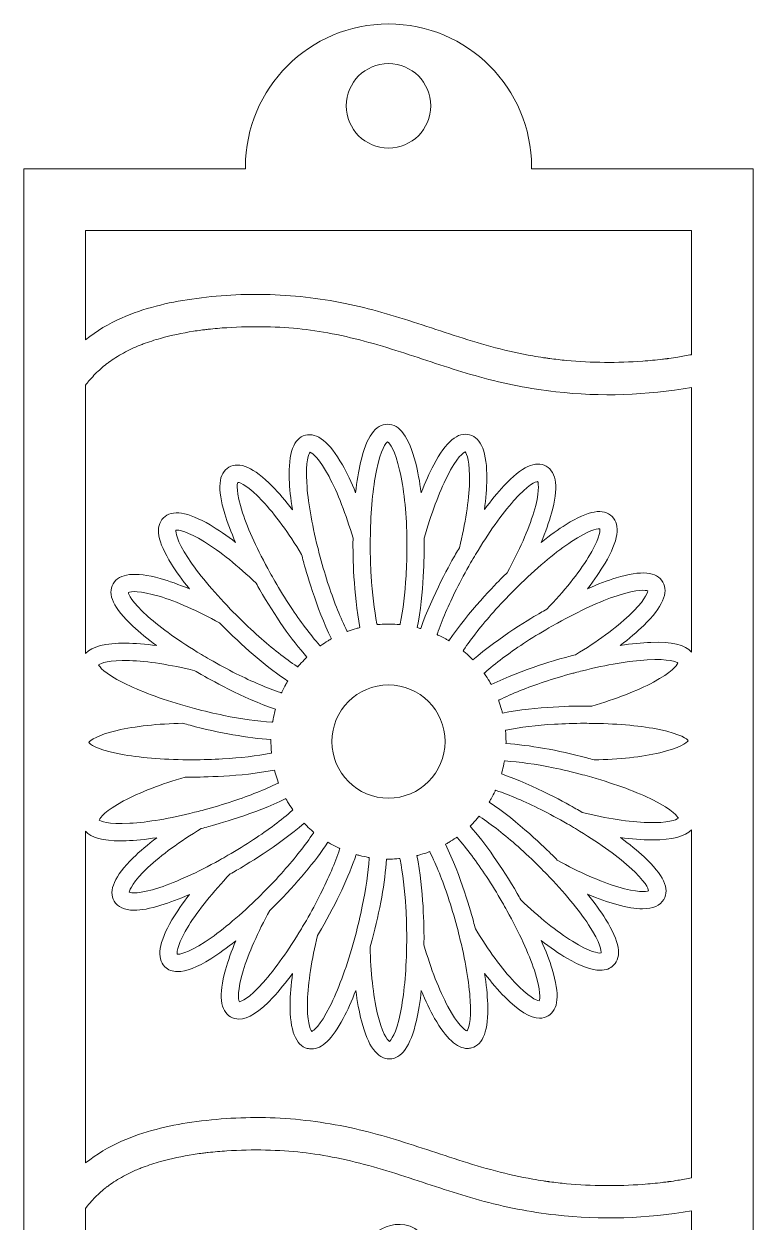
# Model space of a CAD drawing. Extents: x 1255 to 1745, y -1407 to 327.
# Drawn here: x 1255 to 1745, y -478 to 327 of the extents above; entities that cross this region are included whole.
import ezdxf

# ---------------------------------------------------------------- set-up
doc = ezdxf.new("R2010")
doc.units = 0
doc.header["$MEASUREMENT"] = 0
doc.layers.add('Layer 1', color=7, linetype='Continuous')

# ---------------------------------------------------------------- blocks, each defined once
blk = doc.blocks.new('block 2')
at = {"layer": 'Layer 1', "lineweight": 0}
for points, knots in [([(1596.15, 229.71), (1596.15, 229.71), (1596.15, 230.91), (1596.15, 230.91), (1596.15, 284.01), (1553.1, 327.05), (1500, 327.05), (1446.9, 327.05), (1403.85, 284.01), (1403.85, 230.91), (1403.85, 230.91), (1403.85, 229.71), (1403.85, 229.71), (1403.85, 229.71), (1254.96, 229.71), (1254.96, 229.71), (1254.96, 229.71), (1254.96, -1407.05), (1254.96, -1407.05), (1254.96, -1407.05), (1745.04, -1407.05), (1745.04, -1407.05), (1745.04, -1407.05), (1745.04, 229.71), (1745.04, 229.71), (1745.04, 229.71), (1596.15, 229.71), (1596.15, 229.71)], [0, 0, 0, 0, 1, 1, 1, 2, 2, 2, 3, 3, 3, 4, 4, 4, 5, 5, 5, 6, 6, 6, 7, 7, 7, 8, 8, 8, 9, 9, 9, 9]), ([(1500, 300.42), (1515.67, 300.42), (1528.38, 287.71), (1528.38, 272.04), (1528.38, 256.35), (1515.67, 243.64), (1500, 243.64), (1484.33, 243.64), (1471.62, 256.35), (1471.62, 272.04), (1471.62, 287.71), (1484.33, 300.42), (1500, 300.42)], [0, 0, 0, 0, 1, 1, 1, 2, 2, 2, 3, 3, 3, 4, 4, 4, 4]), ([(1703.61, 104.77), (1700.58, 104.21), (1697.58, 103.64), (1694.53, 103.16), (1692.51, 102.84), (1690.49, 102.53), (1688.44, 102.23), (1688.2, 102.2), (1688.03, 102.16), (1687.87, 102.14), (1687.7, 102.14), (1687.53, 102.12), (1687.26, 102.07), (1686.24, 101.94), (1685.22, 101.81), (1684.2, 101.7), (1679.78, 101.18), (1675.34, 100.77), (1670.9, 100.44), (1653.84, 99.18), (1636.65, 99.33), (1619.58, 100.9), (1615.84, 101.25), (1612.1, 101.68), (1608.35, 102.14), (1608.14, 102.16), (1607.96, 102.18), (1607.81, 102.2), (1607.64, 102.23), (1607.44, 102.27), (1607.18, 102.31), (1606.16, 102.47), (1605.13, 102.6), (1604.13, 102.75), (1601.76, 103.12), (1599.39, 103.51), (1597.04, 103.92), (1588.59, 105.43), (1580.22, 107.28), (1571.92, 109.47), (1555.32, 113.85), (1539.04, 119.42), (1522.72, 124.75), (1506.7, 130), (1490.6, 135.04), (1474.12, 138.57), (1456.52, 142.33), (1438.52, 144.55), (1420.52, 145.16), (1402.87, 145.77), (1385.27, 144.62), (1367.77, 142.18), (1351.49, 139.9), (1335.67, 135.94), (1320.59, 129.39), (1312.02, 125.66), (1303.81, 120.75), (1296.39, 114.85), (1296.39, 114.85), (1296.39, 188.27), (1296.39, 188.27), (1296.39, 188.27), (1703.61, 188.27), (1703.61, 188.27), (1703.61, 188.27), (1703.61, 104.77), (1703.61, 104.77)], [0, 0, 0, 0, 1, 1, 1, 2, 2, 2, 3, 3, 3, 4, 4, 4, 5, 5, 5, 6, 6, 6, 7, 7, 7, 8, 8, 8, 9, 9, 9, 10, 10, 10, 11, 11, 11, 12, 12, 12, 13, 13, 13, 14, 14, 14, 15, 15, 15, 16, 16, 16, 17, 17, 17, 18, 18, 18, 19, 19, 19, 20, 20, 20, 21, 21, 21, 22, 22, 22, 22]), ([(1703.61, -95.14), (1699.45, -90.26), (1690.44, -88.11), (1676.32, -88.59), (1670.25, -88.8), (1663.33, -89.52), (1655.8, -90.67), (1661.85, -86.08), (1667.2, -81.51), (1671.64, -77.16), (1684.15, -64.89), (1688.44, -55.09), (1684.39, -48.06), (1680.3, -40.97), (1670.03, -40.06), (1653.03, -45.23), (1647.24, -47), (1640.74, -49.46), (1633.75, -52.55), (1638.41, -46.54), (1642.41, -40.75), (1645.57, -35.42), (1654.47, -20.29), (1656.08, -9.7), (1650.36, -4), (1644.57, 1.79), (1634.45, 0.05), (1619.32, -9.37), (1614.19, -12.59), (1608.55, -16.66), (1602.61, -21.43), (1605.57, -14.42), (1607.92, -7.8), (1609.57, -1.82), (1614.3, 15.09), (1613.1, 25.71), (1606.07, 29.76), (1598.97, 33.87), (1589.64, 29.54), (1577.5, 16.53), (1573.36, 12.11), (1568.96, 6.71), (1564.46, 0.6), (1565.5, 8.1), (1566.07, 15.11), (1566.11, 21.31), (1566.29, 38.85), (1562.39, 48.82), (1554.56, 50.91), (1546.66, 53.04), (1538.74, 46.45), (1530.38, 30.74), (1527.55, 25.41), (1524.7, 19.07), (1521.94, 11.93), (1520.98, 19.49), (1519.72, 26.41), (1518.17, 32.41), (1513.78, 49.41), (1507.44, 58.03), (1499.35, 58.03), (1491.14, 58.03), (1485.22, 49.61), (1481.2, 32.26), (1479.85, 26.39), (1478.74, 19.51), (1477.89, 11.93), (1475.04, 18.96), (1472.01, 25.32), (1468.97, 30.72), (1460.35, 45.99), (1451.97, 52.67), (1444.16, 50.61), (1436.24, 48.5), (1432.69, 38.79), (1433.3, 21.01), (1433.52, 14.98), (1434.23, 8.04), (1435.37, 0.53), (1430.77, 6.58), (1426.23, 11.93), (1421.87, 16.37), (1409.58, 28.89), (1399.78, 33.2), (1392.78, 29.13), (1385.68, 25.04), (1384.75, 14.79), (1389.95, -2.25), (1391.71, -8.04), (1394.19, -14.55), (1397.26, -21.51), (1391.28, -16.83), (1385.47, -12.87), (1380.11, -9.7), (1364.99, -0.8), (1354.41, 0.81), (1348.69, -4.89), (1342.9, -10.72), (1344.66, -20.86), (1354.08, -35.94), (1357.28, -41.08), (1361.35, -46.69), (1366.14, -52.68), (1359.13, -49.72), (1352.5, -47.35), (1346.51, -45.67), (1329.6, -41.01), (1318.98, -42.19), (1314.93, -49.2), (1310.84, -56.29), (1315.17, -65.65), (1328.17, -77.75), (1332.58, -81.9), (1337.98, -86.3), (1344.14, -90.78), (1336.61, -89.76), (1329.6, -89.19), (1323.38, -89.13), (1309.75, -89.02), (1300.74, -91.35), (1296.39, -96.05), (1296.39, -96.05), (1296.39, 84.29), (1296.39, 84.29), (1296.48, 84.42), (1296.57, 84.56), (1296.65, 84.69), (1296.74, 84.82), (1296.83, 84.93), (1296.87, 85.01), (1296.91, 85.08), (1296.96, 85.12), (1297.02, 85.19), (1297.55, 85.84), (1298.09, 86.49), (1298.63, 87.12), (1299.72, 88.43), (1300.85, 89.67), (1302.03, 90.91), (1304.38, 93.35), (1306.86, 95.63), (1309.49, 97.79), (1309.58, 97.85), (1309.73, 97.98), (1309.93, 98.16), (1310.56, 98.72), (1311.3, 99.18), (1311.97, 99.66), (1313.5, 100.75), (1315.06, 101.79), (1316.65, 102.79), (1320.09, 104.95), (1323.66, 106.91), (1327.32, 108.65), (1328.49, 109.21), (1329.71, 109.76), (1330.91, 110.28), (1331.34, 110.47), (1332.28, 110.87), (1332.45, 110.93), (1333.32, 111.28), (1334.19, 111.61), (1335.06, 111.95), (1338.89, 113.37), (1342.79, 114.63), (1346.71, 115.72), (1354, 117.76), (1361.42, 119.31), (1368.88, 120.49), (1370.56, 120.77), (1372.23, 121.01), (1373.91, 121.25), (1374.43, 121.31), (1375.63, 121.44), (1375.74, 121.46), (1376.78, 121.59), (1377.8, 121.7), (1378.85, 121.83), (1383.01, 122.29), (1387.16, 122.66), (1391.32, 122.92), (1400, 123.51), (1408.71, 123.71), (1417.41, 123.51), (1435.19, 123.1), (1448.88, 121.53), (1465.27, 118.22), (1481.81, 114.87), (1497.95, 109.95), (1513.99, 104.73), (1529.68, 99.64), (1545.29, 94.24), (1561.17, 89.82), (1578, 85.14), (1595.1, 81.88), (1612.45, 79.88), (1642.74, 76.37), (1673.55, 77.44), (1703.61, 82.71), (1703.61, 82.71), (1703.61, -95.14), (1703.61, -95.14)], [0, 0, 0, 0, 1, 1, 1, 2, 2, 2, 3, 3, 3, 4, 4, 4, 5, 5, 5, 6, 6, 6, 7, 7, 7, 8, 8, 8, 9, 9, 9, 10, 10, 10, 11, 11, 11, 12, 12, 12, 13, 13, 13, 14, 14, 14, 15, 15, 15, 16, 16, 16, 17, 17, 17, 18, 18, 18, 19, 19, 19, 20, 20, 20, 21, 21, 21, 22, 22, 22, 23, 23, 23, 24, 24, 24, 25, 25, 25, 26, 26, 26, 27, 27, 27, 28, 28, 28, 29, 29, 29, 30, 30, 30, 31, 31, 31, 32, 32, 32, 33, 33, 33, 34, 34, 34, 35, 35, 35, 36, 36, 36, 37, 37, 37, 38, 38, 38, 39, 39, 39, 40, 40, 40, 41, 41, 41, 42, 42, 42, 43, 43, 43, 44, 44, 44, 45, 45, 45, 46, 46, 46, 47, 47, 47, 48, 48, 48, 49, 49, 49, 50, 50, 50, 51, 51, 51, 52, 52, 52, 53, 53, 53, 54, 54, 54, 55, 55, 55, 56, 56, 56, 57, 57, 57, 58, 58, 58, 59, 59, 59, 60, 60, 60, 61, 61, 61, 62, 62, 62, 63, 63, 63, 64, 64, 64, 65, 65, 65, 66, 66, 66, 67, 67, 67, 67]), ([(1487.75, -23.62), (1487.75, -21.43), (1487.77, -19.23), (1487.79, -17.07), (1488.1, -0.03), (1489.49, 15.07), (1491.93, 26.89), (1494.97, 41.64), (1498.45, 45.45), (1499.39, 46.28), (1500.78, 45.25), (1504.4, 40.4), (1507.49, 27.06), (1510.29, 15.16), (1511.99, -0.34), (1512.32, -17.12), (1512.36, -19.27), (1512.38, -21.45), (1512.38, -23.62), (1512.38, -30.52), (1512.19, -37.29), (1511.79, -43.82), (1511.1, -55.72), (1509.77, -66.8), (1507.9, -76.09), (1507.86, -76.31), (1507.81, -76.49), (1507.77, -76.64), (1507.57, -76.62), (1507.38, -76.62), (1507.18, -76.62), (1505.27, -76.44), (1503.33, -76.35), (1501.37, -76.31), (1500.91, -76.31), (1500.46, -76.27), (1499.98, -76.27), (1499.59, -76.27), (1499.17, -76.31), (1498.76, -76.31), (1496.82, -76.33), (1494.86, -76.44), (1492.97, -76.62), (1492.75, -76.62), (1492.54, -76.62), (1492.34, -76.64), (1492.32, -76.46), (1492.27, -76.29), (1492.23, -76.09), (1490.36, -66.8), (1489.03, -55.72), (1488.34, -43.8), (1487.94, -37.27), (1487.75, -30.5), (1487.75, -23.62)], [0, 0, 0, 0, 1, 1, 1, 2, 2, 2, 3, 3, 3, 4, 4, 4, 5, 5, 5, 6, 6, 6, 7, 7, 7, 8, 8, 8, 9, 9, 9, 10, 10, 10, 11, 11, 11, 12, 12, 12, 13, 13, 13, 14, 14, 14, 15, 15, 15, 16, 16, 16, 17, 17, 17, 18, 18, 18, 18]), ([(1480.83, -78.64), (1480.02, -78.81), (1479.2, -79.07), (1478.39, -79.29), (1476.52, -79.84), (1474.65, -80.42), (1472.84, -81.08), (1472.62, -81.16), (1472.45, -81.25), (1472.27, -81.32), (1472.17, -81.14), (1472.1, -80.97), (1472.01, -80.82), (1467.79, -72.29), (1463.64, -61.93), (1459.87, -50.59), (1457.8, -44.41), (1455.87, -37.92), (1454.08, -31.29), (1453.52, -29.15), (1452.97, -27.04), (1452.45, -24.93), (1448.34, -8.41), (1445.77, 6.58), (1445.07, 18.59), (1444.18, 33.63), (1446.53, 38.2), (1447.27, 39.25), (1448.88, 38.64), (1453.58, 34.87), (1460.04, 22.79), (1465.83, 12.04), (1471.47, -2.54), (1476.15, -18.64), (1476.13, -20.29), (1476.13, -21.95), (1476.13, -23.62), (1476.13, -28.67), (1476.32, -56.03), (1480.83, -78.64)], [0, 0, 0, 0, 1, 1, 1, 2, 2, 2, 3, 3, 3, 4, 4, 4, 5, 5, 5, 6, 6, 6, 7, 7, 7, 8, 8, 8, 9, 9, 9, 10, 10, 10, 11, 11, 11, 12, 12, 12, 13, 13, 13, 13]), ([(1524, -18.64), (1528.68, -2.23), (1533.95, 12), (1539.37, 22.77), (1546.11, 36.22), (1550.42, 39.01), (1551.58, 39.53), (1552.66, 38.2), (1554.86, 32.59), (1554.45, 18.9), (1554.06, 6.67), (1551.66, -8.74), (1547.66, -25), (1546.83, -26.45), (1545.96, -27.87), (1545.13, -29.3), (1542.61, -33.68), (1529.12, -57.51), (1521.72, -79.34), (1520.91, -79.12), (1520.11, -78.86), (1519.28, -78.66), (1523.81, -56.05), (1524.03, -28.67), (1524.03, -23.62), (1524.03, -21.95), (1524.03, -20.29), (1524, -18.64)], [0, 0, 0, 0, 1, 1, 1, 2, 2, 2, 3, 3, 3, 4, 4, 4, 5, 5, 5, 6, 6, 6, 7, 7, 7, 8, 8, 8, 9, 9, 9, 9]), ([(1461.65, -86.23), (1460.92, -86.65), (1460.17, -87.04), (1459.44, -87.5), (1457.76, -88.52), (1456.15, -89.59), (1454.56, -90.7), (1454.41, -90.78), (1454.23, -90.94), (1454.08, -91.04), (1453.95, -90.87), (1453.84, -90.76), (1453.69, -90.59), (1447.4, -83.47), (1440.74, -74.53), (1434.15, -64.56), (1430.56, -59.12), (1426.99, -53.35), (1423.55, -47.39), (1422.44, -45.47), (1421.37, -43.58), (1420.33, -41.69), (1412.06, -26.78), (1405.73, -12.98), (1401.92, -1.54), (1397.22, 12.74), (1398.28, 17.77), (1398.7, 18.94), (1400.42, 18.77), (1405.97, 16.4), (1415.32, 6.39), (1423.68, -2.54), (1432.88, -15.12), (1441.59, -29.48), (1441.98, -31.07), (1442.42, -32.68), (1442.83, -34.29), (1444.14, -39.14), (1451.45, -65.58), (1461.65, -86.23)], [0, 0, 0, 0, 1, 1, 1, 2, 2, 2, 3, 3, 3, 4, 4, 4, 5, 5, 5, 6, 6, 6, 7, 7, 7, 8, 8, 8, 9, 9, 9, 10, 10, 10, 11, 11, 11, 12, 12, 12, 13, 13, 13, 13]), ([(1597.67, -1.12), (1594.14, -12.83), (1587.83, -27.11), (1579.74, -41.8), (1578.56, -42.93), (1577.39, -44.12), (1576.21, -45.3), (1572.62, -48.87), (1553.43, -68.39), (1540.63, -87.54), (1539.91, -87.13), (1539.19, -86.71), (1538.45, -86.3), (1536.76, -85.32), (1535.02, -84.47), (1533.25, -83.65), (1533.06, -83.56), (1532.86, -83.47), (1532.71, -83.38), (1532.75, -83.19), (1532.8, -83.04), (1532.86, -82.84), (1535.89, -73.85), (1540.3, -63.56), (1545.64, -52.89), (1548.55, -47.06), (1551.77, -41.1), (1555.21, -35.16), (1556.32, -33.2), (1557.43, -31.35), (1558.54, -29.5), (1567.31, -14.88), (1576.08, -2.52), (1584.11, 6.54), (1594.14, 17.77), (1599, 19.33), (1600.24, 19.55), (1600.96, 17.98), (1601.63, 12), (1597.67, -1.12)], [0, 0, 0, 0, 1, 1, 1, 2, 2, 2, 3, 3, 3, 4, 4, 4, 5, 5, 5, 6, 6, 6, 7, 7, 7, 8, 8, 8, 9, 9, 9, 10, 10, 10, 11, 11, 11, 12, 12, 12, 13, 13, 13, 13]), ([(1411.01, -48.87), (1411.82, -50.33), (1412.62, -51.76), (1413.47, -53.22), (1423.7, -70.96), (1434.87, -86.89), (1445.14, -98.49), (1444.55, -99.1), (1443.92, -99.68), (1443.33, -100.29), (1441.96, -101.69), (1440.65, -103.14), (1439.39, -104.65), (1439.26, -104.8), (1439.15, -104.93), (1439, -105.1), (1438.85, -104.97), (1438.7, -104.91), (1438.54, -104.78), (1430.62, -99.51), (1421.83, -92.63), (1412.91, -84.69), (1408.01, -80.36), (1403.09, -75.72), (1398.24, -70.85), (1396.69, -69.28), (1395.13, -67.74), (1393.65, -66.19), (1381.79, -53.92), (1372.1, -42.25), (1365.47, -32.16), (1357.2, -19.56), (1356.96, -14.46), (1357.07, -13.2), (1358.76, -12.92), (1364.73, -13.83), (1376.35, -21.04), (1386.75, -27.48), (1398.89, -37.25), (1411.01, -48.87)], [0, 0, 0, 0, 1, 1, 1, 2, 2, 2, 3, 3, 3, 4, 4, 4, 5, 5, 5, 6, 6, 6, 7, 7, 7, 8, 8, 8, 9, 9, 9, 10, 10, 10, 11, 11, 11, 12, 12, 12, 13, 13, 13, 13]), ([(1606.4, -66.28), (1604.96, -67.13), (1603.52, -67.91), (1602.07, -68.78), (1597.69, -71.28), (1574.08, -85.19), (1556.76, -100.4), (1556.17, -99.79), (1555.58, -99.18), (1554.97, -98.6), (1553.56, -97.25), (1552.12, -95.94), (1550.64, -94.7), (1550.47, -94.57), (1550.34, -94.44), (1550.18, -94.31), (1550.29, -94.11), (1550.38, -93.98), (1550.49, -93.83), (1555.75, -85.89), (1562.65, -77.14), (1570.57, -68.22), (1574.93, -63.32), (1579.56, -58.4), (1584.42, -53.53), (1586, -51.96), (1587.55, -50.44), (1589.09, -48.91), (1601.35, -37.1), (1613.03, -27.41), (1623.11, -20.77), (1634.67, -13.18), (1639.93, -12.35), (1641.69, -12.35), (1641.69, -12.35), (1642.09, -12.35), (1642.09, -12.35), (1642.35, -14.05), (1641.48, -20.01), (1634.25, -31.65), (1627.79, -42.06), (1618.02, -54.2), (1606.4, -66.28)], [0, 0, 0, 0, 1, 1, 1, 2, 2, 2, 3, 3, 3, 4, 4, 4, 5, 5, 5, 6, 6, 6, 7, 7, 7, 8, 8, 8, 9, 9, 9, 10, 10, 10, 11, 11, 11, 12, 12, 12, 13, 13, 13, 14, 14, 14, 14]), ([(1390.01, -79.1), (1404.46, -93.53), (1419.37, -106.04), (1432.28, -114.61), (1431.84, -115.31), (1431.43, -116.09), (1430.99, -116.83), (1430.06, -118.51), (1429.16, -120.25), (1428.34, -122.06), (1428.27, -122.23), (1428.16, -122.38), (1428.08, -122.6), (1427.9, -122.53), (1427.73, -122.49), (1427.53, -122.4), (1418.54, -119.38), (1408.27, -114.98), (1397.61, -109.65), (1391.78, -106.71), (1385.81, -103.51), (1379.85, -100.05), (1377.94, -98.94), (1376.04, -97.83), (1374.19, -96.75), (1359.57, -87.98), (1347.21, -79.18), (1338.2, -71.18), (1326.95, -61.16), (1325.38, -56.27), (1325.16, -55.05), (1326.73, -54.31), (1332.71, -53.66), (1345.81, -57.6), (1357.54, -61.14), (1371.8, -67.41), (1386.49, -75.53), (1387.64, -76.7), (1388.82, -77.9), (1390.01, -79.1)], [0, 0, 0, 0, 1, 1, 1, 2, 2, 2, 3, 3, 3, 4, 4, 4, 5, 5, 5, 6, 6, 6, 7, 7, 7, 8, 8, 8, 9, 9, 9, 10, 10, 10, 11, 11, 11, 12, 12, 12, 13, 13, 13, 13]), ([(1625.81, -96.88), (1624.2, -97.29), (1622.59, -97.7), (1620.98, -98.14), (1616.1, -99.44), (1589.7, -106.76), (1569.05, -116.94), (1568.64, -116.22), (1568.22, -115.5), (1567.79, -114.77), (1566.79, -113.07), (1565.7, -111.44), (1564.59, -109.85), (1564.46, -109.72), (1564.35, -109.54), (1564.26, -109.37), (1564.39, -109.26), (1564.53, -109.13), (1564.68, -108.98), (1571.79, -102.71), (1580.74, -96.03), (1590.71, -89.46), (1596.17, -85.84), (1601.93, -82.3), (1607.88, -78.84), (1609.79, -77.73), (1611.71, -76.66), (1613.58, -75.61), (1628.48, -67.35), (1642.28, -61.03), (1653.73, -57.23), (1668.03, -52.48), (1673.08, -53.57), (1674.23, -54), (1674.05, -55.72), (1671.64, -61.25), (1661.67, -70.61), (1652.75, -78.99), (1640.17, -88.19), (1625.81, -96.88)], [0, 0, 0, 0, 1, 1, 1, 2, 2, 2, 3, 3, 3, 4, 4, 4, 5, 5, 5, 6, 6, 6, 7, 7, 7, 8, 8, 8, 9, 9, 9, 10, 10, 10, 11, 11, 11, 12, 12, 12, 13, 13, 13, 13]), ([(1374.02, -110.15), (1378.39, -112.68), (1402.22, -126.15), (1424.03, -133.57), (1423.81, -134.35), (1423.57, -135.18), (1423.38, -135.96), (1422.9, -137.88), (1422.5, -139.77), (1422.16, -141.73), (1422.13, -141.9), (1422.09, -142.12), (1422.05, -142.32), (1421.87, -142.32), (1421.72, -142.29), (1421.5, -142.29), (1412.04, -141.69), (1401, -140.1), (1389.27, -137.7), (1382.88, -136.38), (1376.28, -134.83), (1369.64, -133.05), (1367.51, -132.48), (1365.4, -131.89), (1363.33, -131.3), (1346.95, -126.6), (1332.71, -121.32), (1321.94, -115.9), (1308.47, -109.15), (1305.68, -104.84), (1305.16, -103.71), (1306.49, -102.62), (1312.1, -100.4), (1325.79, -100.84), (1338.02, -101.23), (1353.43, -103.62), (1369.73, -107.63), (1371.15, -108.48), (1372.58, -109.28), (1374.02, -110.15)], [0, 0, 0, 0, 1, 1, 1, 2, 2, 2, 3, 3, 3, 4, 4, 4, 5, 5, 5, 6, 6, 6, 7, 7, 7, 8, 8, 8, 9, 9, 9, 10, 10, 10, 11, 11, 11, 12, 12, 12, 13, 13, 13, 13]), ([(1678.08, -115.33), (1667.29, -121.12), (1652.75, -126.73), (1636.65, -131.44), (1635.01, -131.41), (1633.34, -131.41), (1631.64, -131.41), (1626.61, -131.41), (1599.24, -131.61), (1576.65, -136.14), (1576.43, -135.31), (1576.23, -134.5), (1575.97, -133.7), (1575.45, -131.8), (1574.86, -129.93), (1574.19, -128.13), (1574.12, -127.93), (1574.06, -127.76), (1573.97, -127.56), (1574.14, -127.47), (1574.3, -127.39), (1574.47, -127.28), (1582.96, -123.08), (1593.34, -118.94), (1604.65, -115.18), (1610.86, -113.09), (1617.34, -111.15), (1623.98, -109.37), (1624.44, -109.26), (1624.87, -109.15), (1625.31, -109.04), (1627, -108.58), (1628.68, -108.15), (1630.33, -107.71), (1646.87, -103.6), (1661.82, -101.06), (1673.88, -100.36), (1688.92, -99.47), (1693.47, -101.82), (1694.51, -102.56), (1693.9, -104.17), (1690.14, -108.87), (1678.08, -115.33)], [0, 0, 0, 0, 1, 1, 1, 2, 2, 2, 3, 3, 3, 4, 4, 4, 5, 5, 5, 6, 6, 6, 7, 7, 7, 8, 8, 8, 9, 9, 9, 10, 10, 10, 11, 11, 11, 12, 12, 12, 13, 13, 13, 14, 14, 14, 14]), ([(1499.98, -117.22), (1521, -117.22), (1538.04, -134.26), (1538.04, -155.29), (1538.04, -176.31), (1521, -193.35), (1499.98, -193.35), (1478.98, -193.35), (1461.94, -176.31), (1461.94, -155.29), (1461.94, -134.26), (1478.98, -117.22), (1499.98, -117.22)], [0, 0, 0, 0, 1, 1, 1, 2, 2, 2, 3, 3, 3, 4, 4, 4, 4]), ([(1317.63, -147.78), (1329.54, -144.99), (1345.05, -143.32), (1361.85, -142.97), (1363.42, -143.4), (1365.01, -143.86), (1366.64, -144.3), (1386.4, -149.56), (1405.55, -152.96), (1421, -153.89), (1421, -154.37), (1420.98, -154.83), (1420.98, -155.29), (1420.98, -155.68), (1421, -156.07), (1421, -156.48), (1421.02, -158.44), (1421.16, -160.4), (1421.31, -162.34), (1421.33, -162.53), (1421.33, -162.73), (1421.35, -162.93), (1421.2, -162.97), (1421, -163.01), (1420.81, -163.03), (1411.49, -164.93), (1400.42, -166.25), (1388.51, -166.93), (1382, -167.34), (1375.21, -167.52), (1368.36, -167.52), (1366.12, -167.52), (1363.94, -167.5), (1361.79, -167.47), (1344.73, -167.19), (1329.62, -165.78), (1317.83, -163.34), (1303.07, -160.29), (1299.29, -156.85), (1298.46, -155.9), (1299.46, -154.46), (1304.31, -150.91), (1317.63, -147.78)], [0, 0, 0, 0, 1, 1, 1, 2, 2, 2, 3, 3, 3, 4, 4, 4, 5, 5, 5, 6, 6, 6, 7, 7, 7, 8, 8, 8, 9, 9, 9, 10, 10, 10, 11, 11, 11, 12, 12, 12, 13, 13, 13, 14, 14, 14, 14]), ([(1682.35, -162.79), (1670.42, -165.6), (1654.93, -167.28), (1638.15, -167.63), (1636.58, -167.17), (1634.99, -166.73), (1633.36, -166.3), (1613.58, -160.97), (1594.43, -157.62), (1578.98, -156.64), (1578.98, -156.2), (1579, -155.74), (1579, -155.29), (1579, -154.89), (1578.98, -154.48), (1578.98, -154.09), (1578.95, -152.13), (1578.84, -150.15), (1578.67, -148.26), (1578.65, -148.04), (1578.65, -147.84), (1578.63, -147.65), (1578.8, -147.6), (1578.98, -147.58), (1579.17, -147.54), (1588.46, -145.67), (1599.58, -144.34), (1611.49, -143.6), (1618, -143.25), (1624.76, -143.01), (1631.64, -143.01), (1633.88, -143.01), (1636.06, -143.03), (1638.21, -143.08), (1655.25, -143.38), (1670.38, -144.8), (1682.17, -147.23), (1696.91, -150.28), (1700.71, -153.72), (1701.52, -154.7), (1700.52, -156.07), (1695.66, -159.66), (1682.35, -162.79)], [0, 0, 0, 0, 1, 1, 1, 2, 2, 2, 3, 3, 3, 4, 4, 4, 5, 5, 5, 6, 6, 6, 7, 7, 7, 8, 8, 8, 9, 9, 9, 10, 10, 10, 11, 11, 11, 12, 12, 12, 13, 13, 13, 14, 14, 14, 14]), ([(1625.94, -200.42), (1621.59, -197.92), (1597.76, -184.38), (1575.93, -177.03), (1576.19, -176.2), (1576.41, -175.42), (1576.6, -174.57), (1577.08, -172.7), (1577.47, -170.76), (1577.84, -168.84), (1577.87, -168.63), (1577.89, -168.45), (1577.91, -168.26), (1578.1, -168.28), (1578.28, -168.28), (1578.47, -168.3), (1587.94, -168.89), (1599, -170.48), (1610.7, -172.89), (1617.1, -174.2), (1623.7, -175.72), (1630.33, -177.53), (1632.47, -178.12), (1634.58, -178.68), (1636.65, -179.29), (1653.03, -183.97), (1667.26, -189.24), (1678.04, -194.65), (1691.53, -201.42), (1694.32, -205.73), (1694.84, -206.86), (1693.49, -207.97), (1687.87, -210.17), (1674.19, -209.74), (1661.95, -209.37), (1646.55, -206.97), (1630.25, -202.95), (1628.83, -202.12), (1627.4, -201.25), (1625.94, -200.42)], [0, 0, 0, 0, 1, 1, 1, 2, 2, 2, 3, 3, 3, 4, 4, 4, 5, 5, 5, 6, 6, 6, 7, 7, 7, 8, 8, 8, 9, 9, 9, 10, 10, 10, 11, 11, 11, 12, 12, 12, 13, 13, 13, 13]), ([(1321.9, -195.22), (1332.69, -189.45), (1347.23, -183.8), (1363.33, -179.14), (1364.99, -179.16), (1366.66, -179.18), (1368.36, -179.18), (1373.37, -179.18), (1400.74, -178.94), (1423.35, -174.44), (1423.55, -175.26), (1423.77, -176.07), (1424.01, -176.87), (1424.53, -178.77), (1425.12, -180.62), (1425.79, -182.47), (1425.86, -182.64), (1425.94, -182.84), (1426.03, -183.01), (1425.83, -183.1), (1425.68, -183.19), (1425.53, -183.25), (1417.02, -187.49), (1406.64, -191.65), (1395.3, -195.42), (1389.12, -197.44), (1382.64, -199.42), (1376.02, -201.21), (1375.54, -201.29), (1375.11, -201.42), (1374.67, -201.55), (1372.97, -201.99), (1371.3, -202.42), (1369.64, -202.84), (1353.13, -206.97), (1338.15, -209.52), (1326.1, -210.21), (1311.06, -211.08), (1306.51, -208.76), (1305.47, -208.04), (1306.08, -206.43), (1309.84, -201.71), (1321.9, -195.22)], [0, 0, 0, 0, 1, 1, 1, 2, 2, 2, 3, 3, 3, 4, 4, 4, 5, 5, 5, 6, 6, 6, 7, 7, 7, 8, 8, 8, 9, 9, 9, 10, 10, 10, 11, 11, 11, 12, 12, 12, 13, 13, 13, 14, 14, 14, 14]), ([(1609.99, -231.5), (1606.42, -227.91), (1586.87, -208.71), (1567.72, -195.94), (1568.16, -195.22), (1568.59, -194.48), (1568.96, -193.74), (1569.92, -192.02), (1570.81, -190.3), (1571.64, -188.54), (1571.73, -188.34), (1571.84, -188.15), (1571.9, -188), (1572.08, -188.04), (1572.25, -188.1), (1572.45, -188.15), (1581.43, -191.19), (1591.68, -195.59), (1602.37, -200.94), (1608.22, -203.86), (1614.19, -207.08), (1620.13, -210.5), (1622.04, -211.59), (1623.94, -212.7), (1625.76, -213.81), (1640.41, -222.62), (1652.77, -231.39), (1661.78, -239.38), (1673.05, -249.41), (1674.6, -254.3), (1674.82, -255.55), (1673.25, -256.22), (1667.26, -256.92), (1654.16, -252.96), (1642.43, -249.43), (1628.18, -243.12), (1613.47, -235.02), (1612.32, -233.85), (1611.16, -232.67), (1609.99, -231.5)], [0, 0, 0, 0, 1, 1, 1, 2, 2, 2, 3, 3, 3, 4, 4, 4, 5, 5, 5, 6, 6, 6, 7, 7, 7, 8, 8, 8, 9, 9, 9, 10, 10, 10, 11, 11, 11, 12, 12, 12, 13, 13, 13, 13]), ([(1374.17, -213.7), (1375.78, -213.26), (1377.37, -212.87), (1379, -212.43), (1383.88, -211.13), (1410.3, -203.84), (1430.95, -193.61), (1431.34, -194.35), (1431.75, -195.09), (1432.19, -195.79), (1433.19, -197.46), (1434.28, -199.09), (1435.39, -200.68), (1435.52, -200.88), (1435.63, -201.03), (1435.74, -201.21), (1435.58, -201.34), (1435.45, -201.47), (1435.32, -201.6), (1428.16, -207.86), (1419.24, -214.57), (1409.25, -221.14), (1403.81, -224.71), (1398.04, -228.3), (1392.1, -231.69), (1390.19, -232.8), (1388.27, -233.89), (1386.4, -234.94), (1371.47, -243.21), (1357.7, -249.56), (1346.25, -253.35), (1331.97, -258.09), (1326.92, -257), (1325.75, -256.59), (1325.95, -254.87), (1328.34, -249.34), (1338.31, -239.94), (1347.23, -231.59), (1359.81, -222.38), (1374.17, -213.7)], [0, 0, 0, 0, 1, 1, 1, 2, 2, 2, 3, 3, 3, 4, 4, 4, 5, 5, 5, 6, 6, 6, 7, 7, 7, 8, 8, 8, 9, 9, 9, 10, 10, 10, 11, 11, 11, 12, 12, 12, 13, 13, 13, 13]), ([(1588.96, -261.68), (1588.18, -260.27), (1587.33, -258.81), (1586.53, -257.35), (1576.26, -239.64), (1565.11, -223.69), (1554.84, -212.09), (1555.45, -211.5), (1556.08, -210.89), (1556.67, -210.28), (1558.02, -208.84), (1559.35, -207.43), (1560.59, -205.93), (1560.59, -205.93), (1561, -205.47), (1561, -205.47), (1561.13, -205.56), (1561.28, -205.69), (1561.46, -205.8), (1569.36, -211.02), (1578.15, -217.94), (1587.09, -225.88), (1591.97, -230.21), (1596.91, -234.87), (1601.76, -239.72), (1603.31, -241.29), (1604.83, -242.84), (1606.33, -244.4), (1618.19, -256.66), (1627.9, -268.34), (1634.49, -278.42), (1642.78, -290.97), (1643.02, -296.13), (1642.91, -297.37), (1641.22, -297.66), (1635.25, -296.76), (1623.63, -289.54), (1613.25, -283.1), (1601.06, -273.33), (1588.96, -261.68)], [0, 0, 0, 0, 1, 1, 1, 2, 2, 2, 3, 3, 3, 4, 4, 4, 5, 5, 5, 6, 6, 6, 7, 7, 7, 8, 8, 8, 9, 9, 9, 10, 10, 10, 11, 11, 11, 12, 12, 12, 13, 13, 13, 13]), ([(1703.61, -448.53), (1700.58, -449.12), (1697.58, -449.69), (1694.53, -450.17), (1692.51, -450.49), (1690.49, -450.8), (1688.44, -451.08), (1688.2, -451.12), (1688.03, -451.14), (1687.87, -451.17), (1687.7, -451.19), (1687.53, -451.21), (1687.26, -451.25), (1686.24, -451.36), (1685.22, -451.49), (1684.2, -451.62), (1679.78, -452.15), (1675.34, -452.56), (1670.9, -452.89), (1653.84, -454.15), (1636.65, -454), (1619.58, -452.43), (1615.84, -452.08), (1612.1, -451.65), (1608.35, -451.19), (1608.14, -451.14), (1607.96, -451.12), (1607.81, -451.1), (1607.64, -451.08), (1607.44, -451.06), (1607.18, -451.01), (1606.16, -450.86), (1605.13, -450.71), (1604.13, -450.56), (1601.76, -450.21), (1599.39, -449.82), (1597.04, -449.4), (1588.59, -447.9), (1580.22, -446.03), (1571.92, -443.85), (1555.32, -439.48), (1539.04, -433.91), (1522.72, -428.56), (1506.7, -423.31), (1490.6, -418.28), (1474.12, -414.76), (1456.52, -410.99), (1438.52, -408.75), (1420.52, -408.14), (1402.87, -407.55), (1385.27, -408.69), (1367.77, -411.15), (1351.49, -413.43), (1335.67, -417.37), (1320.59, -423.94), (1312.02, -427.66), (1303.81, -432.58), (1296.39, -438.48), (1296.39, -438.48), (1296.39, -215.42), (1296.39, -215.42), (1300.18, -219.86), (1307.93, -222.05), (1319.9, -222.05), (1321.11, -222.05), (1322.38, -222.03), (1323.68, -221.97), (1329.75, -221.77), (1336.65, -221.05), (1344.18, -219.9), (1338.13, -224.49), (1332.78, -229.04), (1328.34, -233.39), (1315.83, -245.71), (1311.54, -255.5), (1315.61, -262.51), (1317.94, -266.58), (1322.35, -268.65), (1328.93, -268.65), (1333.76, -268.65), (1339.74, -267.54), (1346.95, -265.34), (1352.73, -263.58), (1359.24, -261.07), (1366.25, -258.03), (1361.57, -264.03), (1357.57, -269.8), (1354.41, -275.18), (1345.53, -290.28), (1343.9, -300.83), (1349.62, -306.58), (1351.82, -308.8), (1354.67, -309.91), (1358.2, -309.91), (1363.9, -309.91), (1371.32, -307.01), (1380.66, -301.2), (1385.79, -298), (1391.43, -293.91), (1397.37, -289.15), (1394.43, -296.15), (1392.06, -302.77), (1390.41, -308.75), (1385.7, -325.66), (1386.9, -336.3), (1393.89, -340.35), (1395.63, -341.33), (1397.46, -341.83), (1399.46, -341.83), (1405.68, -341.83), (1413.28, -336.96), (1422.48, -327.12), (1426.62, -322.68), (1430.99, -317.28), (1435.52, -311.13), (1434.47, -318.68), (1433.91, -325.69), (1433.84, -331.87), (1433.71, -349.45), (1437.59, -359.39), (1445.4, -361.51), (1446.38, -361.75), (1447.34, -361.9), (1448.29, -361.9), (1455.23, -361.9), (1462.24, -355.11), (1469.62, -341.33), (1472.43, -335.98), (1475.28, -329.6), (1478.04, -322.53), (1479, -330.06), (1480.26, -336.98), (1481.81, -342.99), (1486.2, -359.98), (1492.54, -368.6), (1500.63, -368.6), (1508.84, -368.6), (1514.78, -360.16), (1518.78, -342.86), (1520.15, -336.96), (1521.26, -330.08), (1522.07, -322.51), (1524.94, -329.54), (1527.96, -335.89), (1531.03, -341.31), (1538.65, -354.76), (1546.01, -361.55), (1552.99, -361.55), (1553.95, -361.55), (1554.88, -361.42), (1555.82, -361.16), (1563.74, -359.02), (1567.29, -349.36), (1566.68, -331.6), (1566.46, -325.55), (1565.77, -318.61), (1564.59, -311.08), (1569.2, -317.13), (1573.75, -322.51), (1578.1, -326.9), (1587.42, -336.41), (1595.3, -341.18), (1601.61, -341.18), (1603.63, -341.18), (1605.5, -340.68), (1607.22, -339.7), (1614.32, -335.59), (1615.23, -325.32), (1610.03, -308.34), (1608.29, -302.55), (1605.79, -296.04), (1602.72, -289.06), (1608.72, -293.69), (1614.51, -297.72), (1619.87, -300.85), (1629.07, -306.27), (1636.62, -308.99), (1642.37, -308.99), (1646.07, -308.99), (1649.05, -307.88), (1651.31, -305.66), (1657.08, -299.87), (1655.32, -289.71), (1645.89, -274.63), (1642.7, -269.49), (1638.6, -263.84), (1633.86, -257.92), (1640.85, -260.86), (1647.5, -263.23), (1653.49, -264.86), (1660.24, -266.75), (1666, -267.67), (1670.72, -267.67), (1677.82, -267.67), (1682.61, -265.6), (1685.07, -261.38), (1689.14, -254.28), (1684.81, -244.95), (1671.81, -232.78), (1667.4, -228.67), (1662, -224.27), (1655.84, -219.75), (1663.37, -220.79), (1670.38, -221.36), (1676.6, -221.4), (1676.6, -221.4), (1677.6, -221.4), (1677.6, -221.4), (1690.66, -221.4), (1699.36, -219.09), (1703.61, -214.5), (1703.61, -214.5), (1703.61, -448.53), (1703.61, -448.53)], [0, 0, 0, 0, 1, 1, 1, 2, 2, 2, 3, 3, 3, 4, 4, 4, 5, 5, 5, 6, 6, 6, 7, 7, 7, 8, 8, 8, 9, 9, 9, 10, 10, 10, 11, 11, 11, 12, 12, 12, 13, 13, 13, 14, 14, 14, 15, 15, 15, 16, 16, 16, 17, 17, 17, 18, 18, 18, 19, 19, 19, 20, 20, 20, 21, 21, 21, 22, 22, 22, 23, 23, 23, 24, 24, 24, 25, 25, 25, 26, 26, 26, 27, 27, 27, 28, 28, 28, 29, 29, 29, 30, 30, 30, 31, 31, 31, 32, 32, 32, 33, 33, 33, 34, 34, 34, 35, 35, 35, 36, 36, 36, 37, 37, 37, 38, 38, 38, 39, 39, 39, 40, 40, 40, 41, 41, 41, 42, 42, 42, 43, 43, 43, 44, 44, 44, 45, 45, 45, 46, 46, 46, 47, 47, 47, 48, 48, 48, 49, 49, 49, 50, 50, 50, 51, 51, 51, 52, 52, 52, 53, 53, 53, 54, 54, 54, 55, 55, 55, 56, 56, 56, 57, 57, 57, 58, 58, 58, 59, 59, 59, 60, 60, 60, 61, 61, 61, 62, 62, 62, 63, 63, 63, 64, 64, 64, 65, 65, 65, 66, 66, 66, 67, 67, 67, 68, 68, 68, 69, 69, 69, 70, 70, 70, 71, 71, 71, 71]), ([(1393.56, -244.25), (1395.04, -243.47), (1396.45, -242.62), (1397.91, -241.81), (1402.29, -239.29), (1425.9, -225.38), (1443.22, -210.17), (1443.81, -210.78), (1444.42, -211.39), (1445.03, -211.98), (1446.42, -213.33), (1447.86, -214.63), (1449.36, -215.89), (1449.51, -215.98), (1449.64, -216.16), (1449.79, -216.26), (1449.69, -216.44), (1449.6, -216.59), (1449.49, -216.76), (1444.22, -224.64), (1437.32, -233.41), (1429.4, -242.38), (1425.05, -247.25), (1420.42, -252.19), (1415.56, -257.05), (1414, -258.61), (1412.45, -260.14), (1410.88, -261.62), (1398.63, -273.5), (1386.95, -283.16), (1376.87, -289.8), (1364.27, -298.07), (1359.18, -298.33), (1357.91, -298.22), (1357.63, -296.5), (1358.52, -290.56), (1365.73, -278.92), (1372.21, -268.52), (1381.98, -256.37), (1393.56, -244.25)], [0, 0, 0, 0, 1, 1, 1, 2, 2, 2, 3, 3, 3, 4, 4, 4, 5, 5, 5, 6, 6, 6, 7, 7, 7, 8, 8, 8, 9, 9, 9, 10, 10, 10, 11, 11, 11, 12, 12, 12, 13, 13, 13, 13]), ([(1402.31, -309.45), (1405.83, -297.74), (1412.15, -283.47), (1420.22, -268.76), (1421.42, -267.6), (1422.59, -266.47), (1423.79, -265.27), (1438.26, -250.78), (1450.75, -235.92), (1459.3, -222.97), (1460.04, -223.45), (1460.78, -223.86), (1461.52, -224.27), (1463.22, -225.21), (1464.96, -226.12), (1466.75, -226.95), (1466.92, -227.04), (1467.12, -227.1), (1467.29, -227.19), (1467.23, -227.36), (1467.18, -227.56), (1467.12, -227.73), (1464.11, -236.74), (1459.7, -246.97), (1454.36, -257.68), (1451.4, -263.51), (1448.21, -269.47), (1444.77, -275.44), (1443.66, -277.35), (1442.55, -279.22), (1441.44, -281.07), (1432.67, -295.7), (1423.92, -308.08), (1415.87, -317.09), (1405.86, -328.34), (1401, -329.91), (1399.74, -330.12), (1399.02, -328.54), (1398.35, -322.55), (1402.31, -309.45)], [0, 0, 0, 0, 1, 1, 1, 2, 2, 2, 3, 3, 3, 4, 4, 4, 5, 5, 5, 6, 6, 6, 7, 7, 7, 8, 8, 8, 9, 9, 9, 10, 10, 10, 11, 11, 11, 12, 12, 12, 13, 13, 13, 13]), ([(1538.32, -224.34), (1539.06, -223.95), (1539.8, -223.51), (1540.5, -223.1), (1542.18, -222.07), (1543.81, -221.01), (1545.42, -219.88), (1545.57, -219.75), (1545.74, -219.66), (1545.9, -219.53), (1545.9, -219.53), (1546.31, -219.99), (1546.31, -219.99), (1552.58, -227.1), (1559.26, -236.02), (1565.85, -246.01), (1569.42, -251.48), (1572.99, -257.22), (1576.43, -263.18), (1577.54, -265.1), (1578.61, -266.99), (1579.65, -268.89), (1587.92, -283.79), (1594.25, -297.57), (1598.04, -309.02), (1602.78, -323.33), (1601.72, -328.34), (1601.28, -329.52), (1599.58, -329.36), (1594.03, -326.93), (1584.66, -316.96), (1576.28, -308.06), (1567.07, -295.44), (1558.39, -281.12), (1558, -279.51), (1557.56, -277.9), (1557.15, -276.28), (1555.82, -271.39), (1548.53, -245.01), (1538.32, -224.34)], [0, 0, 0, 0, 1, 1, 1, 2, 2, 2, 3, 3, 3, 4, 4, 4, 5, 5, 5, 6, 6, 6, 7, 7, 7, 8, 8, 8, 9, 9, 9, 10, 10, 10, 11, 11, 11, 12, 12, 12, 13, 13, 13, 13]), ([(1445.53, -329.49), (1445.92, -317.26), (1448.34, -301.86), (1452.32, -285.53), (1453.17, -284.14), (1454.02, -282.7), (1454.87, -281.22), (1465.07, -263.53), (1473.3, -245.9), (1478.22, -231.22), (1479.04, -231.45), (1479.85, -231.67), (1480.7, -231.91), (1482.57, -232.39), (1484.48, -232.76), (1486.44, -233.11), (1486.62, -233.15), (1486.81, -233.2), (1487.03, -233.22), (1487.03, -233.39), (1487.03, -233.59), (1487.01, -233.78), (1486.38, -243.25), (1484.81, -254.3), (1482.39, -265.97), (1481.09, -272.41), (1479.52, -278.98), (1477.76, -285.6), (1477.19, -287.75), (1476.58, -289.86), (1476, -291.93), (1471.3, -308.34), (1466.03, -322.53), (1460.61, -333.35), (1453.86, -346.79), (1449.56, -349.58), (1448.4, -350.12), (1447.31, -348.75), (1445.14, -343.18), (1445.53, -329.49)], [0, 0, 0, 0, 1, 1, 1, 2, 2, 2, 3, 3, 3, 4, 4, 4, 5, 5, 5, 6, 6, 6, 7, 7, 7, 8, 8, 8, 9, 9, 9, 10, 10, 10, 11, 11, 11, 12, 12, 12, 13, 13, 13, 13]), ([(1519.15, -231.93), (1519.98, -231.72), (1520.8, -231.5), (1521.61, -231.24), (1523.48, -230.74), (1525.35, -230.13), (1527.16, -229.5), (1527.36, -229.41), (1527.53, -229.34), (1527.73, -229.26), (1527.83, -229.43), (1527.88, -229.56), (1527.96, -229.76), (1532.19, -238.24), (1536.34, -248.6), (1540.11, -259.96), (1542.18, -266.17), (1544.13, -272.65), (1545.9, -279.29), (1546.46, -281.42), (1547.01, -283.53), (1547.53, -285.62), (1551.66, -302.18), (1554.21, -317.11), (1554.91, -329.15), (1555.8, -344.2), (1553.45, -348.75), (1552.73, -349.78), (1551.12, -349.19), (1546.4, -345.42), (1539.93, -333.37), (1534.14, -322.57), (1528.51, -308.06), (1523.83, -291.93), (1523.85, -290.28), (1523.87, -288.62), (1523.87, -286.95), (1523.87, -281.9), (1523.66, -254.52), (1519.15, -231.93)], [0, 0, 0, 0, 1, 1, 1, 2, 2, 2, 3, 3, 3, 4, 4, 4, 5, 5, 5, 6, 6, 6, 7, 7, 7, 8, 8, 8, 9, 9, 9, 10, 10, 10, 11, 11, 11, 12, 12, 12, 13, 13, 13, 13]), ([(1512.23, -286.95), (1512.23, -289.17), (1512.21, -291.34), (1512.19, -293.5), (1511.9, -310.54), (1510.47, -325.64), (1508.03, -337.46), (1505.01, -352.21), (1501.55, -356.02), (1500.61, -356.81), (1499.19, -355.8), (1495.6, -350.97), (1492.47, -337.65), (1489.71, -325.73), (1488.01, -310.23), (1487.66, -293.46), (1488.12, -291.87), (1488.55, -290.26), (1488.99, -288.65), (1494.28, -268.89), (1497.67, -249.71), (1498.61, -234.26), (1499.06, -234.28), (1499.54, -234.31), (1499.98, -234.31), (1500.39, -234.31), (1500.81, -234.28), (1501.22, -234.26), (1503.18, -234.24), (1505.11, -234.15), (1507.03, -233.98), (1507.23, -233.94), (1507.42, -233.91), (1507.66, -233.91), (1507.68, -234.11), (1507.7, -234.28), (1507.75, -234.44), (1509.62, -243.77), (1510.97, -254.85), (1511.64, -266.77), (1512.06, -273.3), (1512.23, -280.07), (1512.23, -286.95)], [0, 0, 0, 0, 1, 1, 1, 2, 2, 2, 3, 3, 3, 4, 4, 4, 5, 5, 5, 6, 6, 6, 7, 7, 7, 8, 8, 8, 9, 9, 9, 10, 10, 10, 11, 11, 11, 12, 12, 12, 13, 13, 13, 14, 14, 14, 14]), ([(1703.61, -671.23), (1702.39, -669.36), (1700.97, -667.59), (1699.36, -666.03), (1695.25, -661.98), (1689.98, -658.97), (1684.33, -657.76), (1678.62, -656.52), (1673.14, -656.78), (1667.46, -657.97), (1665.57, -658.37), (1663.65, -658.65), (1661.74, -658.95), (1662.06, -655.01), (1661.8, -651.12), (1661.06, -647.24), (1659.56, -639.13), (1654.9, -631.45), (1647.85, -627.01), (1641.98, -623.28), (1634.45, -622.11), (1627.61, -622.98), (1624.07, -623.44), (1620.67, -624.11), (1617.34, -625.46), (1613.6, -627.01), (1610.1, -628.81), (1606.81, -631.18), (1604.96, -632.51), (1603.22, -633.93), (1601.5, -635.38), (1601.33, -627.42), (1600.67, -619.48), (1599.48, -611.58), (1598.19, -602.96), (1596.02, -594.47), (1592.18, -586.59), (1588.31, -578.65), (1582.22, -572.19), (1573.9, -568.99), (1569.31, -567.2), (1564.2, -567.03), (1559.39, -567.79), (1554.97, -568.49), (1551.12, -570.73), (1547.72, -573.56), (1543.42, -577.13), (1540.39, -582.09), (1537.93, -587.18), (1538.13, -576.34), (1538.41, -565.51), (1538.54, -554.67), (1538.63, -545.53), (1538.93, -536.34), (1538.08, -527.25), (1537.17, -517.35), (1534.91, -507.94), (1530.62, -498.96), (1526.72, -490.8), (1520.7, -481.79), (1511.08, -480.13), (1502.09, -478.57), (1494.04, -482.44), (1487.44, -488.34), (1481.57, -493.6), (1477.21, -500.39), (1474.1, -507.6), (1469.92, -517.28), (1465.94, -527.07), (1462.39, -537.02), (1459.7, -544.59), (1457.26, -552.25), (1455.13, -560), (1453.91, -558.24), (1452.56, -556.54), (1451.1, -554.93), (1447.57, -551.03), (1443.22, -547.49), (1438.46, -545.22), (1432.69, -542.5), (1426.51, -541.2), (1420.2, -542.7), (1414.17, -544.13), (1409.45, -548.16), (1405.88, -553.04), (1403.16, -556.71), (1401.39, -561.2), (1400.07, -565.55), (1398.59, -570.42), (1397.8, -575.45), (1397.15, -580.48), (1396.11, -588.68), (1395.98, -596.97), (1396.02, -605.22), (1396.09, -614.84), (1396.35, -624.46), (1396.93, -634.06), (1396.78, -633.93), (1396.65, -633.82), (1396.52, -633.71), (1390.56, -629.03), (1383.94, -625.07), (1376.43, -623.59), (1373, -622.91), (1369.4, -622.5), (1365.9, -622.81), (1361.66, -623.18), (1357.87, -624.11), (1354.02, -625.96), (1346.6, -629.53), (1341.61, -637.1), (1339.48, -644.87), (1338.22, -649.49), (1337.94, -654.21), (1338.26, -658.93), (1337.48, -658.8), (1336.7, -658.67), (1335.93, -658.56), (1331.91, -657.91), (1327.93, -656.91), (1323.83, -656.86), (1318.11, -656.8), (1312.34, -658.19), (1307.32, -660.95), (1302.96, -663.37), (1299.18, -667.03), (1296.39, -671.18), (1296.39, -671.18), (1296.39, -469.03), (1296.39, -469.03), (1296.48, -468.88), (1296.57, -468.75), (1296.65, -468.62), (1296.74, -468.49), (1296.83, -468.4), (1296.87, -468.32), (1296.91, -468.25), (1296.96, -468.21), (1297.02, -468.14), (1297.55, -467.49), (1298.09, -466.84), (1298.63, -466.18), (1299.72, -464.9), (1300.85, -463.64), (1302.03, -462.42), (1304.38, -459.98), (1306.86, -457.67), (1309.49, -455.54), (1309.58, -455.48), (1309.78, -455.3), (1309.99, -455.11), (1310.6, -454.58), (1311.32, -454.13), (1311.97, -453.67), (1313.5, -452.58), (1315.06, -451.54), (1316.65, -450.54), (1320.09, -448.38), (1323.66, -446.42), (1327.32, -444.68), (1328.49, -444.09), (1329.71, -443.57), (1330.91, -443.03), (1331.34, -442.85), (1332.28, -442.46), (1332.45, -442.4), (1333.32, -442.05), (1334.19, -441.7), (1335.06, -441.37), (1338.89, -439.96), (1342.79, -438.7), (1346.71, -437.59), (1354, -435.54), (1361.42, -434.02), (1368.88, -432.82), (1370.56, -432.56), (1372.23, -432.32), (1373.91, -432.08), (1374.43, -432.02), (1375.63, -431.86), (1375.74, -431.86), (1376.78, -431.73), (1377.8, -431.6), (1378.85, -431.49), (1383.01, -431.04), (1387.16, -430.67), (1391.32, -430.38), (1400, -429.82), (1408.71, -429.62), (1417.41, -429.82), (1435.19, -430.23), (1448.88, -431.78), (1465.27, -435.11), (1481.81, -438.44), (1497.95, -443.38), (1513.99, -448.58), (1529.68, -453.69), (1545.29, -459.07), (1561.17, -463.48), (1578, -468.16), (1595.1, -471.43), (1612.45, -473.45), (1642.74, -476.93), (1673.55, -475.89), (1703.61, -470.6), (1703.61, -470.6), (1703.61, -671.23), (1703.61, -671.23)], [0, 0, 0, 0, 1, 1, 1, 2, 2, 2, 3, 3, 3, 4, 4, 4, 5, 5, 5, 6, 6, 6, 7, 7, 7, 8, 8, 8, 9, 9, 9, 10, 10, 10, 11, 11, 11, 12, 12, 12, 13, 13, 13, 14, 14, 14, 15, 15, 15, 16, 16, 16, 17, 17, 17, 18, 18, 18, 19, 19, 19, 20, 20, 20, 21, 21, 21, 22, 22, 22, 23, 23, 23, 24, 24, 24, 25, 25, 25, 26, 26, 26, 27, 27, 27, 28, 28, 28, 29, 29, 29, 30, 30, 30, 31, 31, 31, 32, 32, 32, 33, 33, 33, 34, 34, 34, 35, 35, 35, 36, 36, 36, 37, 37, 37, 38, 38, 38, 39, 39, 39, 40, 40, 40, 41, 41, 41, 42, 42, 42, 43, 43, 43, 44, 44, 44, 45, 45, 45, 46, 46, 46, 47, 47, 47, 48, 48, 48, 49, 49, 49, 50, 50, 50, 51, 51, 51, 52, 52, 52, 53, 53, 53, 54, 54, 54, 55, 55, 55, 56, 56, 56, 57, 57, 57, 58, 58, 58, 59, 59, 59, 60, 60, 60, 61, 61, 61, 62, 62, 62, 63, 63, 63, 64, 64, 64, 65, 65, 65, 66, 66, 66, 67, 67, 67, 68, 68, 68, 69, 69, 69, 69])]:
    blk.add_open_spline(points, degree=3, knots=knots, dxfattribs=at)

msp = doc.modelspace()

# ---------------------------------------------------------------- block references
at = {"layer": 'Layer 1'}
msp.add_blockref('block 2', (0, 0), dxfattribs=at)

doc.saveas('drawing.dxf')
